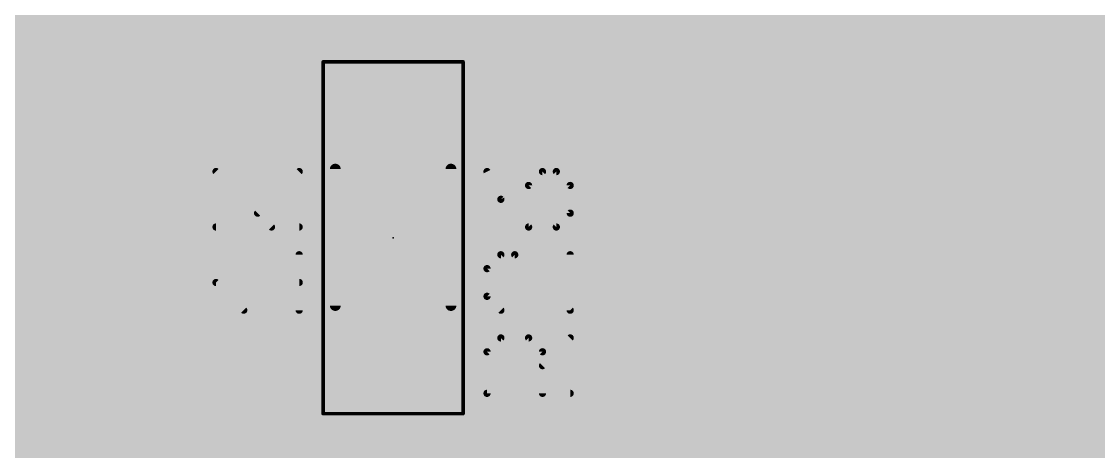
# Model space of a CAD drawing. Extents: x 0 to 10.8, y 0 to 6.1.
# Drawn here: x 2.374 to 2.97, y 0.975 to 1.213 of the extents above; entities that cross this region are included whole.
import ezdxf

# ---------------------------------------------------------------- set-up
doc = ezdxf.new("R2010")
doc.units = 0
for name, color, linetype in [('1', 22, 'CONTINUOUS'), ('16', 175, 'CONTINUOUS'), ('21', 253, 'CONTINUOUS'), ('23', 7, 'CONTINUOUS'), ('25', 253, 'CONTINUOUS'), ('27', 253, 'CONTINUOUS'), ('29', 253, 'CONTINUOUS'), ('31', 253, 'CONTINUOUS'), ('35', 253, 'CONTINUOUS'), ('39', 22, 'CONTINUOUS'), ('51', 253, 'CONTINUOUS')]:
    doc.layers.add(name, color=color, linetype=linetype)

# ---------------------------------------------------------------- blocks, each defined once
blk = doc.blocks.new('RECT')
blk.add_solid([(-0.5, -0.5), (0.5, -0.5), (-0.5, 0.5), (0.5, 0.5)])

msp = doc.modelspace()

# ---------------------------------------------------------------- linework, layer by layer
at = {"layer": '1'}
for points, const_width in [([(2.995, 1.145), (2.21, 1.93)], 0.032), ([(3.017091, 1.178059), (2.28085, 1.914299)], 0.016), ([(2.200929, 1.883913), (2.956, 1.128843)], 0.016), ([(2.58, 1.265), (2.58, 1.15)], 0.032), ([(2.541, 1.246791), (2.541, 1.203555)], 0.016), ([(2.618996, 1.203555), (2.618996, 1.246791)], 0.016), ([(1.855996, 1.216), (2.541, 1.216)], 0.016), ([(2.618996, 1.216), (2.868843, 1.216)], 0.016), ([(2.534449, 1.203555), (2.520976, 1.190083)], 0.016), ([(2.541, 1.203555), (2.534449, 1.203555)], 0.016), ([(2.624484, 1.203555), (2.618996, 1.203555)], 0.016), ([(2.637957, 1.190083), (2.624484, 1.203555)], 0.016), ([(1.855996, 1.2), (2.530894, 1.2)], 0.016), ([(2.628039, 1.2), (2.884843, 1.2)], 0.016), ([(2.520976, 1.190083), (2.520976, 1.108039)], 0.016), ([(2.637957, 1.108039), (2.637957, 1.190083)], 0.016), ([(1.855996, 1.184), (2.520976, 1.184)], 0.016), ([(2.637957, 1.184), (2.900843, 1.184)], 0.016), ([(1.855996, 1.168), (2.520976, 1.168)], 0.016), ([(2.637957, 1.168), (2.916843, 1.168)], 0.016), ([(2.58, 1.15), (2.579469, 1.149063)], 0.032), ([(1.855996, 1.152), (2.520976, 1.152)], 0.016), ([(2.637957, 1.152), (2.932843, 1.152)], 0.016), ([(1.855996, 1.136), (2.520976, 1.136)], 0.016), ([(2.637957, 1.136), (2.948843, 1.136)], 0.016), ([(2.956, 1.128843), (2.956, 0.531382)], 0.016), ([(1.855996, 1.12), (2.520976, 1.12)], 0.016), ([(2.637957, 1.12), (2.956, 1.12)], 0.016), ([(2.520976, 1.108039), (2.534449, 1.094567)], 0.016), ([(2.624484, 1.094567), (2.637957, 1.108039)], 0.016), ([(1.855996, 1.104), (2.525016, 1.104)], 0.016), ([(2.633917, 1.104), (2.956, 1.104)], 0.016), ([(2.534449, 1.094567), (2.624484, 1.094567)], 0.016), ([(1.855996, 1.088), (2.956, 1.088)], 0.016), ([(2.537346, 1.084587), (2.527976, 1.075217)], 0.016), ([(2.621587, 1.084587), (2.537346, 1.084587)], 0.016), ([(2.630957, 1.075217), (2.621587, 1.084587)], 0.016), ([(1.855996, 1.072), (2.527976, 1.072)], 0.016), ([(2.527976, 1.075217), (2.527976, 0.998969)], 0.016), ([(2.630957, 0.998969), (2.630957, 1.075217)], 0.016), ([(2.630957, 1.072), (2.956, 1.072)], 0.016), ([(1.855996, 1.056), (2.527976, 1.056)], 0.016), ([(2.630957, 1.056), (2.956, 1.056)], 0.016), ([(1.855996, 1.04), (2.527976, 1.04)], 0.016), ([(2.630957, 1.04), (2.956, 1.04)], 0.016), ([(2.58, 1.035), (2.579469, 1.037094)], 0.01), ([(2.58, 0.87), (2.58, 1.035)], 0.01), ([(1.855996, 1.024), (2.527976, 1.024)], 0.016), ([(2.630957, 1.024), (2.956, 1.024)], 0.016), ([(1.855996, 1.008), (2.527976, 1.008)], 0.016), ([(2.630957, 1.008), (2.956, 1.008)], 0.016), ([(2.527976, 0.998969), (2.537346, 0.989598)], 0.016), ([(2.621587, 0.989598), (2.630957, 0.998969)], 0.016), ([(1.855996, 0.992), (2.534945, 0.992)], 0.016), ([(2.537346, 0.989598), (2.559, 0.989598)], 0.016), ([(2.559, 0.989598), (2.559, 0.917028)], 0.016), ([(2.600996, 0.917028), (2.600996, 0.989598)], 0.016), ([(2.600996, 0.989598), (2.621587, 0.989598)], 0.016), ([(2.623988, 0.992), (2.956, 0.992)], 0.016), ([(1.855996, 0.976), (2.559, 0.976)], 0.016), ([(2.600996, 0.976), (2.956, 0.976)], 0.016)]:
    msp.add_lwpolyline(points, dxfattribs=dict(at, const_width=const_width))
for points, const_width in [([(2.541, 1.212, 1), (2.541, 1.22)], 0.008), ([(2.618996, 1.22, 1), (2.618996, 1.212)], 0.008), ([(2.868843, 1.212, 1), (2.868843, 1.22)], 0.008), ([(2.534449, 1.207555, 1), (2.534449, 1.199555)], 0.008), ([(2.537277, 1.200727, 1), (2.53162, 1.206384)], 0.008), ([(2.541, 1.199555, 1), (2.541, 1.207555)], 0.008), ([(2.618996, 1.207555, 1), (2.618996, 1.199555)], 0.008), ([(2.627313, 1.206384, 1), (2.621656, 1.200727)], 0.008), ([(2.624484, 1.199555, 1), (2.624484, 1.207555)], 0.008), ([(2.530894, 1.196, 1), (2.530894, 1.204)], 0.008), ([(2.537, 1.203555, 1), (2.545, 1.203555)], 0.008), ([(2.614996, 1.203555, 1), (2.622996, 1.203555)], 0.008), ([(2.628039, 1.204, 1), (2.628039, 1.196)], 0.008), ([(2.884843, 1.196, 1), (2.884843, 1.204)], 0.008), ([(2.524976, 1.190083, 1), (2.516976, 1.190083)], 0.008), ([(2.518148, 1.192911, 1), (2.523805, 1.187254)], 0.008), ([(2.641957, 1.190083, 1), (2.633957, 1.190083)], 0.008), ([(2.635128, 1.187254, 1), (2.640785, 1.192911)], 0.008), ([(2.520976, 1.18, 1), (2.520976, 1.188)], 0.008), ([(2.637957, 1.188, 1), (2.637957, 1.18)], 0.008), ([(2.900843, 1.18, 1), (2.900843, 1.188)], 0.008), ([(2.520976, 1.164, 1), (2.520976, 1.172)], 0.008), ([(2.637957, 1.172, 1), (2.637957, 1.164)], 0.008), ([(2.916843, 1.164, 1), (2.916843, 1.172)], 0.008), ([(2.586959, 1.146053, 1), (2.573041, 1.153947)], 0.016), ([(2.520976, 1.148, 1), (2.520976, 1.156)], 0.008), ([(2.57251, 1.15301, 1), (2.586427, 1.145116)], 0.016), ([(2.572, 1.15, 1), (2.588, 1.15)], 0.016), ([(2.637957, 1.156, 1), (2.637957, 1.148)], 0.008), ([(2.932843, 1.148, 1), (2.932843, 1.156)], 0.008), ([(2.520976, 1.132, 1), (2.520976, 1.14)], 0.008), ([(2.637957, 1.14, 1), (2.637957, 1.132)], 0.008), ([(2.948843, 1.132, 1), (2.948843, 1.14)], 0.008), ([(2.96, 1.128843, 1), (2.952, 1.128843)], 0.008), ([(2.953172, 1.126014, 1), (2.958828, 1.131671)], 0.008), ([(2.520976, 1.116, 1), (2.520976, 1.124)], 0.008), ([(2.637957, 1.124, 1), (2.637957, 1.116)], 0.008), ([(2.956, 1.116, 1), (2.956, 1.124)], 0.008), ([(2.523805, 1.110868, 1), (2.518148, 1.105211)], 0.008), ([(2.640785, 1.105211, 1), (2.635128, 1.110868)], 0.008), ([(2.516976, 1.108039, 1), (2.524976, 1.108039)], 0.008), ([(2.525016, 1.1, 1), (2.525016, 1.108)], 0.008), ([(2.633917, 1.108, 1), (2.633917, 1.1)], 0.008), ([(2.633957, 1.108039, 1), (2.641957, 1.108039)], 0.008), ([(2.956, 1.1, 1), (2.956, 1.108)], 0.008), ([(2.534449, 1.098567, 1), (2.534449, 1.090567)], 0.008), ([(2.53162, 1.091739, 1), (2.537277, 1.097395)], 0.008), ([(2.621656, 1.097395, 1), (2.627313, 1.091739)], 0.008), ([(2.624484, 1.090567, 1), (2.624484, 1.098567)], 0.008), ([(2.537346, 1.088587, 1), (2.537346, 1.080587)], 0.008), ([(2.540175, 1.081758, 1), (2.534518, 1.087415)], 0.008), ([(2.624415, 1.087415, 1), (2.618758, 1.081758)], 0.008), ([(2.621587, 1.080587, 1), (2.621587, 1.088587)], 0.008), ([(2.956, 1.084, 1), (2.956, 1.092)], 0.008), ([(2.531976, 1.075217, 1), (2.523976, 1.075217)], 0.008), ([(2.525148, 1.078045, 1), (2.530805, 1.072388)], 0.008), ([(2.527976, 1.068, 1), (2.527976, 1.076)], 0.008), ([(2.634957, 1.075217, 1), (2.626957, 1.075217)], 0.008), ([(2.630957, 1.076, 1), (2.630957, 1.068)], 0.008), ([(2.628128, 1.072388, 1), (2.633785, 1.078045)], 0.008), ([(2.956, 1.068, 1), (2.956, 1.076)], 0.008), ([(2.527976, 1.052, 1), (2.527976, 1.06)], 0.008), ([(2.630957, 1.06, 1), (2.630957, 1.052)], 0.008), ([(2.956, 1.052, 1), (2.956, 1.06)], 0.008), ([(2.527976, 1.036, 1), (2.527976, 1.044)], 0.008), ([(2.630957, 1.044, 1), (2.630957, 1.036)], 0.008), ([(2.956, 1.036, 1), (2.956, 1.044)], 0.008), ([(2.581892, 1.037709, 1), (2.577045, 1.03648)], 0.005), ([(2.5825, 1.035, 1), (2.5775, 1.035)], 0.005), ([(2.577577, 1.034385, 1), (2.582423, 1.035615)], 0.005), ([(2.527976, 1.02, 1), (2.527976, 1.028)], 0.008), ([(2.630957, 1.028, 1), (2.630957, 1.02)], 0.008), ([(2.956, 1.02, 1), (2.956, 1.028)], 0.008), ([(2.527976, 1.004, 1), (2.527976, 1.012)], 0.008), ([(2.630957, 1.012, 1), (2.630957, 1.004)], 0.008), ([(2.956, 1.004, 1), (2.956, 1.012)], 0.008), ([(2.530805, 1.001797, 1), (2.525148, 0.99614)], 0.008), ([(2.523976, 0.998969, 1), (2.531976, 0.998969)], 0.008), ([(2.626957, 0.998969, 1), (2.634957, 0.998969)], 0.008), ([(2.633785, 0.99614, 1), (2.628128, 1.001797)], 0.008), ([(2.537346, 0.993598, 1), (2.537346, 0.985598)], 0.008), ([(2.534518, 0.98677, 1), (2.540175, 0.992427)], 0.008), ([(2.534945, 0.988, 1), (2.534945, 0.996)], 0.008), ([(2.563, 0.989598, 1), (2.555, 0.989598)], 0.008), ([(2.559, 0.985598, 1), (2.559, 0.993598)], 0.008), ([(2.604996, 0.989598, 1), (2.596996, 0.989598)], 0.008), ([(2.600996, 0.993598, 1), (2.600996, 0.985598)], 0.008), ([(2.618758, 0.992427, 1), (2.624415, 0.98677)], 0.008), ([(2.623988, 0.996, 1), (2.623988, 0.988)], 0.008), ([(2.621587, 0.985598, 1), (2.621587, 0.993598)], 0.008), ([(2.956, 0.988, 1), (2.956, 0.996)], 0.008), ([(2.559, 0.972, 1), (2.559, 0.98)], 0.008), ([(2.600996, 0.98, 1), (2.600996, 0.972)], 0.008), ([(2.956, 0.972, 1), (2.956, 0.98)], 0.008)]:
    msp.add_lwpolyline(points, format="xyb", dxfattribs=dict(at, const_width=const_width))
at = {"layer": '16', "const_width": 0.016}
for points in [[(2.076154, 1.216), (4.231591, 1.216)], [(2.060154, 1.2), (4.242358, 1.2)], [(2.044154, 1.184), (4.258358, 1.184)], [(2.028154, 1.168), (4.282622, 1.168)], [(2.012154, 1.152), (8.766, 1.152)], [(1.996154, 1.136), (8.766, 1.136)], [(1.980154, 1.12), (8.766, 1.12)], [(1.964154, 1.104), (8.766, 1.104)], [(1.948154, 1.088), (8.766, 1.088)], [(1.932154, 1.072), (8.766, 1.072)], [(1.916154, 1.056), (8.766, 1.056)], [(1.900154, 1.04), (8.766, 1.04)], [(1.884154, 1.024), (8.766, 1.024)], [(1.868154, 1.008), (8.766, 1.008)], [(1.852154, 0.992), (8.766, 0.992)], [(1.836154, 0.976), (8.766, 0.976)]]:
    msp.add_lwpolyline(points, dxfattribs=at)
at = {"layer": '21', "const_width": 0.005}
for points in [[(2.711339, 0.353346), (2.711339, 1.643346)], [(2.455039, 1.62378), (2.455039, 0.32378)]]:
    msp.add_lwpolyline(points, dxfattribs=at)
at = {"layer": '23'}
msp.add_point((2.579469, 1.093079), dxfattribs=at)
at = {"layer": '25', "const_width": 0.004}
for points in [[(2.631433, 1.129724), (2.639106, 1.114378)], [(2.662126, 1.129724), (2.654453, 1.122051)], [(2.669799, 1.129724), (2.662126, 1.129724)], [(2.677469, 1.122051), (2.669799, 1.129724)], [(2.654453, 1.122051), (2.654453, 1.099035)], [(2.677469, 1.106705), (2.677469, 1.122051)], [(2.639106, 1.114378), (2.654453, 1.099035)], [(2.669799, 1.099035), (2.677469, 1.106705)], [(2.654453, 1.099035), (2.669799, 1.099035)], [(2.639106, 1.083689), (2.631433, 1.076016)], [(2.64678, 1.083689), (2.639106, 1.083689)], [(2.677469, 1.053), (2.64678, 1.083689)], [(2.677469, 1.083689), (2.677469, 1.053)], [(2.631433, 1.076016), (2.631433, 1.060669)], [(2.631433, 1.060669), (2.639106, 1.053)], [(2.631433, 1.02998), (2.639106, 1.037654)], [(2.639106, 1.037654), (2.654453, 1.037654)], [(2.654453, 1.037654), (2.662126, 1.02998)], [(2.662126, 1.022307), (2.677469, 1.037654)], [(2.631433, 1.006965), (2.631433, 1.02998)], [(2.662126, 1.02998), (2.662126, 1.006965)], [(2.677469, 1.006965), (2.631433, 1.006965)]]:
    msp.add_lwpolyline(points, dxfattribs=at)
at = {"layer": '25', "const_width": 0.002}
for points in [[(2.632327, 1.130172, 1), (2.630539, 1.129277)], [(2.662126, 1.130724, 1), (2.662126, 1.128724)], [(2.662833, 1.129017, 1), (2.661419, 1.130432)], [(2.670507, 1.130431, 1), (2.669092, 1.129017)], [(2.669799, 1.128724, 1), (2.669799, 1.130724)], [(2.655453, 1.122051, 1), (2.653453, 1.122051)], [(2.653746, 1.122758, 1), (2.65516, 1.121344)], [(2.678469, 1.122051, 1), (2.676469, 1.122051)], [(2.676761, 1.121344, 1), (2.678176, 1.122758)], [(2.639813, 1.115085, 1), (2.638399, 1.113671)], [(2.638212, 1.113931, 1), (2.640001, 1.114825)], [(2.676469, 1.106705, 1), (2.678469, 1.106705)], [(2.678176, 1.105998, 1), (2.676761, 1.107412)], [(2.654453, 1.100035, 1), (2.654453, 1.098035)], [(2.653453, 1.099035, 1), (2.655453, 1.099035)], [(2.653746, 1.098328, 1), (2.65516, 1.099743)], [(2.669092, 1.099743, 1), (2.670506, 1.098328)], [(2.669799, 1.098035, 1), (2.669799, 1.100035)], [(2.639106, 1.084689, 1), (2.639106, 1.082689)], [(2.639813, 1.082982, 1), (2.638399, 1.084396)], [(2.647487, 1.084396, 1), (2.646072, 1.082982)], [(2.64678, 1.082689, 1), (2.64678, 1.084689)], [(2.678469, 1.083689, 1), (2.676469, 1.083689)], [(2.632433, 1.076016, 1), (2.630433, 1.076016)], [(2.630726, 1.076723, 1), (2.63214, 1.075309)], [(2.63214, 1.061377, 1), (2.630726, 1.059962)], [(2.630433, 1.060669, 1), (2.632433, 1.060669)], [(2.638399, 1.052293, 1), (2.639813, 1.053707)], [(2.676469, 1.053, 1), (2.678469, 1.053)], [(2.676761, 1.052293, 1), (2.678176, 1.053707)], [(2.639106, 1.038654, 1), (2.639106, 1.036654)], [(2.639813, 1.036946, 1), (2.638399, 1.038361)], [(2.65516, 1.038361, 1), (2.653746, 1.036946)], [(2.654453, 1.036654, 1), (2.654453, 1.038654)], [(2.678176, 1.036947, 1), (2.676761, 1.038361)], [(2.632433, 1.02998, 1), (2.630433, 1.02998)], [(2.630726, 1.030687, 1), (2.63214, 1.029273)], [(2.663126, 1.02998, 1), (2.661126, 1.02998)], [(2.661419, 1.029273, 1), (2.662833, 1.030687)], [(2.661419, 1.023014, 1), (2.662833, 1.0216)], [(2.631433, 1.007965, 1), (2.631433, 1.005965)], [(2.630433, 1.006965, 1), (2.632433, 1.006965)], [(2.661126, 1.006965, 1), (2.663126, 1.006965)], [(2.677469, 1.005965, 1), (2.677469, 1.007965)]]:
    msp.add_lwpolyline(points, format="xyb", dxfattribs=at)
at = {"layer": '27', "const_width": 0.004}
for points in [[(2.512126, 1.099039), (2.481433, 1.129728)], [(2.504453, 1.106709), (2.527469, 1.129728)], [(2.481433, 1.099039), (2.527469, 1.099039)], [(2.527469, 1.053004), (2.527469, 1.083693)], [(2.49678, 1.053004), (2.481433, 1.068346)], [(2.481433, 1.068346), (2.527469, 1.068346)]]:
    msp.add_lwpolyline(points, dxfattribs=at)
at = {"layer": '27', "const_width": 0.002}
for points in [[(2.48214, 1.130435, 1), (2.480726, 1.129021)], [(2.528176, 1.129021, 1), (2.526761, 1.130435)], [(2.503746, 1.107416, 1), (2.50516, 1.106002)], [(2.481433, 1.100039, 1), (2.481433, 1.098039)], [(2.511419, 1.098332, 1), (2.512833, 1.099747)], [(2.527469, 1.098039, 1), (2.527469, 1.100039)], [(2.528469, 1.083693, 1), (2.526469, 1.083693)], [(2.48214, 1.069054, 1), (2.480726, 1.067639)], [(2.481433, 1.069346, 1), (2.481433, 1.067346)], [(2.527469, 1.067346, 1), (2.527469, 1.069346)], [(2.496073, 1.052297, 1), (2.497487, 1.053711)], [(2.526469, 1.053004, 1), (2.528469, 1.053004)]]:
    msp.add_lwpolyline(points, format="xyb", dxfattribs=at)
at = {"layer": '39', "const_width": 0.002}
for points in [[(2.540768, 0.995717), (2.540768, 1.190441)], [(2.540768, 1.190441), (2.618169, 1.190441)], [(2.618169, 1.190441), (2.618169, 0.995717)], [(2.618169, 0.995717), (2.540768, 0.995717)]]:
    msp.add_lwpolyline(points, dxfattribs=at)
at = {"layer": '39', "const_width": 0.001}
for points in [[(2.541268, 1.190441, 1), (2.540268, 1.190441)], [(2.540768, 1.190941, 1), (2.540768, 1.189941)], [(2.618669, 1.190441, 1), (2.617669, 1.190441)], [(2.618169, 1.189941, 1), (2.618169, 1.190941)], [(2.540768, 0.996217, 1), (2.540768, 0.995217)], [(2.540268, 0.995717, 1), (2.541268, 0.995717)], [(2.617669, 0.995717, 1), (2.618669, 0.995717)], [(2.618169, 0.995217, 1), (2.618169, 0.996217)]]:
    msp.add_lwpolyline(points, format="xyb", dxfattribs=at)
at = {"layer": '51', "const_width": 0.006}
for points in [[(2.547469, 1.055579), (2.547469, 1.131079)], [(2.611469, 1.055579), (2.611469, 1.131079)]]:
    msp.add_lwpolyline(points, dxfattribs=at)
at = {"layer": '51', "const_width": 0.003}
for points in [[(2.548969, 1.131079, 1), (2.545969, 1.131079)], [(2.612969, 1.131079, 1), (2.609969, 1.131079)], [(2.545969, 1.055579, 1), (2.548969, 1.055579)], [(2.609969, 1.055579, 1), (2.612969, 1.055579)]]:
    msp.add_lwpolyline(points, format="xyb", dxfattribs=at)

# ---------------------------------------------------------------- block references
at = {"layer": '1', "xscale": 0.062992, "yscale": 0.070984, "rotation": 270}
for p in [(2.579469, 1.149063), (2.579469, 1.037094)]:
    msp.add_blockref('RECT', p, dxfattribs=at)
at = {"layer": '29', "xscale": 0.070992, "yscale": 0.078984, "rotation": 270}
for p in [(2.579469, 1.149063), (2.579469, 1.037094)]:
    msp.add_blockref('RECT', p, dxfattribs=at)
at = {"layer": '31', "xscale": 0.062992, "yscale": 0.070984, "rotation": 270}
for p in [(2.579469, 1.149063), (2.579469, 1.037094)]:
    msp.add_blockref('RECT', p, dxfattribs=at)
at = {"layer": '35', "xscale": 0.023622, "yscale": 0.055118, "rotation": 270}
msp.add_blockref('RECT', (2.579469, 1.093079), dxfattribs=at)
at = {"layer": '51', "xscale": 0.029, "yscale": 0.069, "rotation": 270}
for p in [(2.579469, 1.145079), (2.579469, 1.041079)]:
    msp.add_blockref('RECT', p, dxfattribs=at)

doc.saveas('drawing.dxf')
